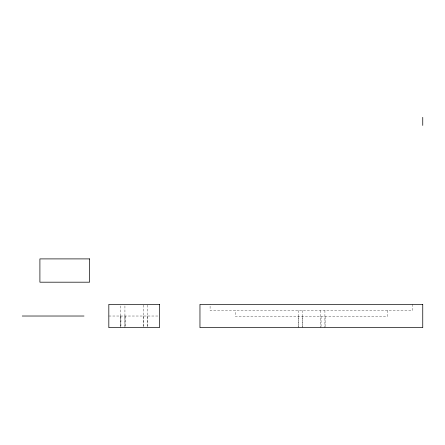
<?xml version="1.0" encoding="UTF-8"?>
<svg xmlns="http://www.w3.org/2000/svg" width="445" height="445" viewBox="0 0 445 445"><rect width="100%" height="100%" fill="white"/><g stroke="black" fill="none" stroke-linecap="round" stroke-linejoin="round"><path stroke-width="0.33" stroke-dasharray="2.23 1.67" d="M120.678 327.665L120.678 305.059M124.934 327.665L124.934 305.059M147.395 305.059L147.395 327.665M108.825 316.022L158.765 316.022M412.621 304.374L412.621 310.449L210.09 310.449L210.09 304.374M387.306 310.449L387.306 316.529L235.405 316.529L235.405 310.449M325.106 316.529L325.106 327.008M324.917 310.449L324.917 327.665M321.062 316.529L321.062 327.008M320.762 310.449L320.762 327.665M302.683 316.529L302.683 327.008M302.45 310.449L302.45 327.665M298.462 316.529L298.462 327.008M298.206 310.449L298.206 327.665M147.579 316.022L147.579 326.98M143.546 316.022L143.546 326.98M143.24 305.059L143.24 327.665M125.162 316.022L125.162 326.98M124.934 316.022L124.934 326.98M120.94 316.022L120.94 326.98M120.678 316.022L120.678 326.98"/><path stroke-width="0.67" d="M22.25 316.022L84.005 316.022M422.75 117.335L422.75 125.434M89.579 258.901L39.905 258.901L39.905 282.191L89.579 282.191L89.579 258.901M159.455 304.374L108.825 304.374L108.825 327.665L159.455 327.665L159.455 304.374M422.75 304.374L199.961 304.374L199.961 327.665L422.75 327.665L422.75 304.374"/></g></svg>
